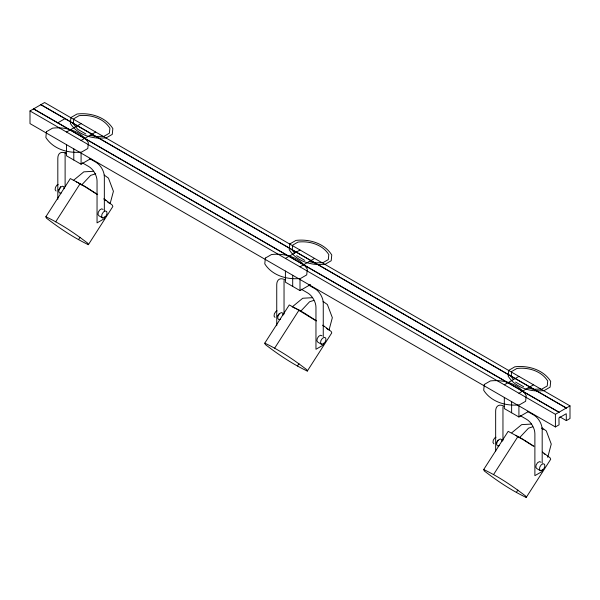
<?xml version="1.0" encoding="UTF-8"?>
<svg xmlns="http://www.w3.org/2000/svg" width="600" height="600" viewBox="0 0 600 600"><rect width="100%" height="100%" fill="white"/><g stroke="black" fill="none" stroke-linecap="round" stroke-linejoin="round"><path stroke-width="0.9" d="M289.403 248.212L289.252 249.735C295.11 259.35 306.832 264.053 317.685 264.54M289.418 248.1L289.815 244.118M292.252 249.735L292.65 245.752M508.32 374.603L508.17 376.125C514.028 385.748 525.75 390.45 536.602 390.93M508.335 374.49L508.732 370.507M511.17 376.125L511.575 372.142M110.123 203.663L113.422 191.295L108.458 178.132L104.167 175.042M329.04 330.06L332.34 317.685L327.382 304.53L323.085 301.433M547.725 457.335L551.257 444.075L546.3 430.92L542.01 427.83M60.517 186.593L59.58 189.007L58.41 190.178M279.12 313.785L277.327 316.567M498.045 440.183L496.245 442.957M103.845 198.743L112.275 205.095L112.852 206.498L88.38 244.68C73.425 237.585 59.55 228.225 46.44 218.153L45.862 216.75L70.335 178.567L84.892 186.36L97.672 194.52M55.695 221.812L80.175 183.63L81.765 184.875L90.668 175.373L95.715 173.767M78.54 239.618L80.04 237.278M322.763 325.132L331.192 331.485L331.77 332.888L307.298 371.07C292.343 363.975 278.468 354.615 265.358 344.55L264.78 343.14L289.252 304.957L303.81 312.75L316.59 320.91M274.62 348.202L299.093 310.02L300.683 311.265L309.585 301.77L313.793 300.428M297.457 366.007L298.957 363.668M542.452 452.048L550.11 457.875L550.695 459.278L526.215 497.46C511.26 490.365 497.385 481.013 484.275 470.94L483.697 469.53L508.17 431.355L522.735 439.14L533.97 446.25M493.537 474.592L518.01 436.418L519.607 437.655L528.51 428.16L532.717 426.817M516.375 492.397L517.875 490.065M73.297 180.517L83.82 171.847L93.713 171.285M292.215 306.907L302.737 298.245L312.63 297.683M511.838 432.72L521.655 424.635L531.548 424.072M566.355 420.623L566.243 413.722L558.945 417.938L559.058 424.838L555.405 426.945L30 123.6L30 110.962L44.595 102.54L570 405.877L570 418.515L566.355 420.623L559.868 416.88M57.818 122.812L65.115 118.597M66.488 132.03L81.082 123.6M81.082 140.453L95.677 132.03M104.123 136.238L109.387 133.192L109.89 128.212C103.56 118.095 90.435 114.33 79.065 115.688L73.8 118.725L73.297 123.705L77.7 129.285L85.83 133.98M106.155 137.903L112.275 134.37L112.852 128.58C105.502 116.82 90.248 112.448 77.032 114.023L70.912 117.555L70.335 123.337C76.192 132.96 87.915 137.663 98.76 138.15M66.488 144.667L66.488 155.79L81.082 164.22L90.81 158.602M58.133 184.447L56.887 185.167L55.448 187.387L55.125 189.705L56.062 191.032M289.83 243.945L295.95 240.413C309.165 238.837 324.42 243.21 331.77 254.97L331.192 260.76L325.072 264.293M292.718 245.115L297.983 242.077C309.353 240.72 322.478 244.485 328.808 254.61L328.305 259.582L323.04 262.627M285.405 258.42L300 249.998M300 266.85L314.595 258.42M285.405 271.058L285.405 282.18L300 290.61L310.538 284.528M277.05 310.845L275.805 311.565L274.373 313.778L274.043 316.095L274.98 317.43M508.748 370.335L514.868 366.803C528.082 365.228 543.338 369.608 550.695 381.368L550.11 387.15L543.99 390.683M511.635 371.513L516.9 368.468C528.27 367.118 541.395 370.882 547.725 381L547.23 385.98L541.957 389.018M504.322 384.81L518.918 376.388M518.918 393.24L533.513 384.81M504.322 397.455L504.322 408.577L518.918 417L528.645 411.382M495.967 437.235L494.722 437.955L493.29 440.175L492.967 442.485L493.897 443.82M30 110.962L555.405 414.308L570 405.877M61.47 192.862L59.707 193.14L58.778 191.812L59.1 189.495L60.532 187.275L62.407 186.195L63.84 186.757L64.162 188.7M102.585 217.897L104.34 217.62L106.102 215.865L107.032 213.45L106.71 211.507L105.278 210.945L103.403 212.032L101.97 214.245L101.648 216.562L102.585 217.897L98.933 215.79L97.995 214.455L98.325 212.138L99.757 209.925L101.625 208.845L103.065 209.4M280.388 319.26L278.632 319.538L277.695 318.202L278.017 315.885L279.45 313.673L281.325 312.585L282.757 313.147L283.08 315.09M321.502 344.288L323.257 344.01L325.02 342.255L325.957 339.84L325.627 337.905L324.195 337.343L322.327 338.423L320.888 340.635L320.565 342.952L321.502 344.288L317.85 342.18L316.92 340.845L317.243 338.535L318.675 336.315L320.55 335.235L321.983 335.798M499.305 445.65L497.55 445.928L496.612 444.592L496.935 442.275L498.375 440.062L500.243 438.982L501.675 439.545L502.005 441.48M540.42 470.678L542.183 470.4L543.938 468.645L544.875 466.237L544.553 464.295L543.112 463.732L541.245 464.812L539.812 467.033L539.482 469.342L540.42 470.678L536.775 468.57L535.838 467.243L536.16 464.925L537.592 462.705L539.467 461.625L540.9 462.188M96.12 136.5L103.02 136.275M98.962 138.142L105.863 137.91M315.045 262.89L321.945 262.665M317.88 264.532L324.78 264.3M533.963 389.287L540.862 389.055M536.798 390.923L543.697 390.697M90.278 135.15L95.498 136.523M309.195 261.54L314.415 262.913M528.112 387.93L533.34 389.303M76.238 181.86L77.7 182.528M292.95 307.245L295.89 308.587M45.862 216.75C60.818 223.845 74.692 233.205 87.802 243.27L88.38 244.68M264.78 343.14C279.735 350.235 293.61 359.595 306.72 369.668L307.298 371.07M483.697 469.53C498.653 476.625 512.528 485.985 525.638 496.058L526.215 497.46M40.943 104.648L566.355 407.985M40.838 104.708L566.243 408.045M296.625 255.683L304.748 260.37M515.543 382.072L523.665 386.76M33.645 108.855L559.058 412.2M33.54 108.922L558.945 412.26M89.565 158.58L96.007 162.3A11.79 6.81 60 0 1 104.34 176.738L104.34 211.215M308.483 284.97L314.925 288.69A11.79 6.81 60 0 1 323.257 303.135L323.257 336.675M527.4 411.368L533.842 415.088A11.79 6.81 60 0 1 542.183 429.525L542.183 463.065M82.267 162.795L88.71 166.515A11.79 6.81 60 0 1 97.042 180.953L97.042 222.885L104.34 218.67L104.34 216.81M301.185 289.185L307.627 292.905A11.79 6.81 60 0 1 315.96 307.343L315.96 349.275L323.257 345.06L323.257 343.2M520.102 415.575L526.545 419.295A11.79 6.81 60 0 1 534.885 433.732L534.885 475.665L542.183 471.457L542.183 469.59M78.383 182.917L85.155 186.825M296.625 308.918L315.855 320.707M515.543 435.315L523.665 440.002M524.408 440.475L533.34 446.115M85.83 187.222L96.938 194.317M541.815 428.37L543.165 429.42M543.938 453.555L545.25 454.582M323.04 325.627L324.36 326.655M326.332 328.192L328.305 329.73M104.123 199.237L106.095 200.775M107.415 201.803L109.387 203.34M511.14 376.493L513.518 379.507M292.215 250.095L294.6 253.118M555.405 414.308L555.405 426.945M518.918 405.877L518.918 417M511.62 401.662L511.62 412.785M502.957 406.875L502.957 440.423M495.66 451.162L495.66 411.09A11.79 6.81 60 0 1 503.993 406.275M300 279.487L300 290.61M292.702 275.272L292.702 286.395M284.04 280.485L284.04 314.032M276.743 325.702L276.743 284.7A11.79 6.81 60 0 1 285.075 279.885M81.082 153.097L81.082 164.22M73.785 148.882L73.785 160.005M65.115 186.705L65.115 154.095A11.79 6.81 60 0 1 65.28 152.31M57.818 199.305L57.818 158.31A11.79 6.81 60 0 1 66.157 153.495M46.44 131.685L45.862 137.468C53.213 149.227 68.468 153.608 81.683 152.032L87.802 148.5L88.38 142.71C81.023 130.95 65.775 126.578 52.56 128.153L46.44 131.685M265.358 258.075L264.78 263.865C272.13 275.625 287.385 279.998 300.6 278.423L306.72 274.89L307.298 269.1C299.947 257.34 284.692 252.968 271.478 254.542L265.358 258.075M484.275 384.465L483.697 390.255C491.055 402.015 506.303 406.388 519.518 404.812L525.638 401.28L526.215 395.498C518.865 383.737 503.61 379.358 490.395 380.933L484.275 384.465"/></g></svg>
